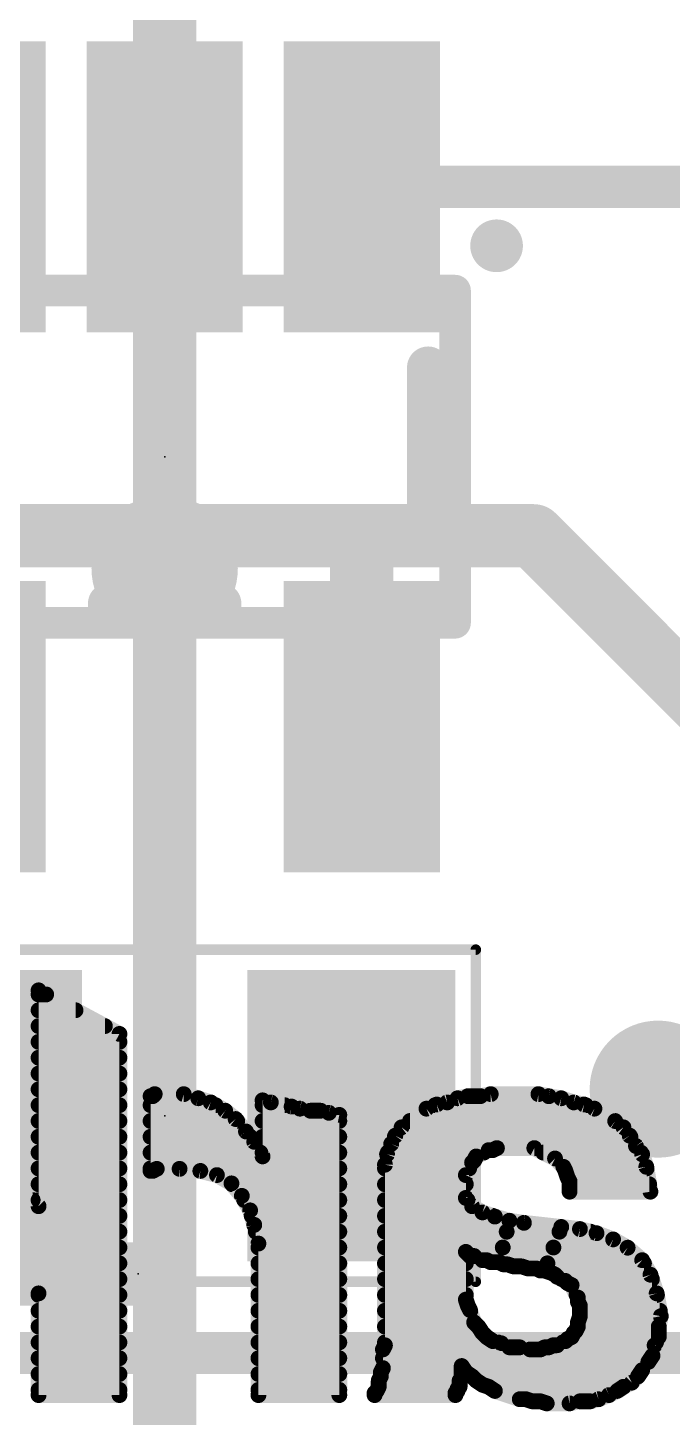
# Model space of a CAD drawing. Extents: x -38 to 69, y -13 to 33.
# Drawn here: x 12.04 to 15.15, y 12.52 to 19.21 of the extents above; entities that cross this region are included whole.
import ezdxf

# ---------------------------------------------------------------- set-up
doc = ezdxf.new("R2010")
doc.units = 0
for name, color, linetype in [('1', 12, 'CONTINUOUS'), ('16', 132, 'CONTINUOUS'), ('18', 110, 'CONTINUOUS'), ('21', 41, 'CONTINUOUS'), ('22', 40, 'CONTINUOUS'), ('23', 53, 'CONTINUOUS'), ('24', 53, 'CONTINUOUS'), ('29', 253, 'CONTINUOUS'), ('31', 253, 'CONTINUOUS'), ('39', 12, 'CONTINUOUS'), ('51', 53, 'CONTINUOUS')]:
    doc.layers.add(name, color=color, linetype=linetype)

# ---------------------------------------------------------------- blocks, each defined once
blk = doc.blocks.new('RECT')
blk.add_solid([(-0.5, -0.5), (0.5, -0.5), (-0.5, 0.5), (0.5, 0.5)])
blk = doc.blocks.new('ROUNDV')
at = {"const_width": 0.5}
blk.add_lwpolyline([(0, -0.25, 1), (0, 0.25, 1), (0, -0.25)], format="xyb", dxfattribs=at)

msp = doc.modelspace()

# ---------------------------------------------------------------- linework, layer by layer
at = {"layer": '1'}
for points, const_width in [([(15.6511, 18.4451), (13.65, 18.4451)], 0.2032), ([(11.684, 16.764), (12.7, 16.764)], 0.3048), ([(12.7, 16.764), (13.589, 16.764)], 0.3048), ([(12.7, 16.6069), (12.7, 16.764)], 0.3048), ([(13.589, 16.764), (14.478, 16.764)], 0.3048), ([(13.65, 16.703), (13.589, 16.764)], 0.3048), ([(14.478, 16.764), (15.597, 15.645)], 0.3048), ([(13.65, 15.8449), (13.65, 16.703)], 0.3048), ([(11.303, 12.827), (15.367, 12.827)], 0.2032)]:
    msp.add_lwpolyline(points, dxfattribs=dict(at, const_width=const_width))
for points, const_width in [([(13.65, 18.4959, 1), (13.65, 18.3943)], 0.1016), ([(12.7, 16.8402, 1), (12.7, 16.6878)], 0.1524), ([(12.7762, 16.764, 1), (12.6238, 16.764)], 0.1524), ([(12.7, 16.6878, 1), (12.7, 16.8402)], 0.1524), ([(13.589, 16.8402, 1), (13.589, 16.6878)], 0.1524), ([(13.6429, 16.8179, 1), (13.5351, 16.7101)], 0.1524), ([(13.589, 16.6878, 1), (13.589, 16.8402)], 0.1524), ([(14.5319, 16.8179, 1), (14.4241, 16.7101)], 0.1524), ([(14.478, 16.6878, 1), (14.478, 16.8402)], 0.1524), ([(13.7262, 16.703, 1), (13.5738, 16.703)], 0.1524), ([(13.5961, 16.6491, 1), (13.7039, 16.7569)], 0.1524), ([(12.6238, 16.6069, 1), (12.7762, 16.6069)], 0.1524), ([(13.5738, 15.8449, 1), (13.7262, 15.8449)], 0.1524)]:
    msp.add_lwpolyline(points, format="xyb", dxfattribs=dict(at, const_width=const_width))
at = {"layer": '16', "const_width": 0.3048}
for points in [[(12.7, 24.13), (12.7, 16.6069)], [(12.7, 16.6069), (12.7, 13.208)], [(8.382, 13.208), (12.7, 13.208)], [(12.7, 13.208), (12.7, 11.43)]]:
    msp.add_lwpolyline(points, dxfattribs=at)
at = {"layer": '16', "const_width": 0.1524}
for points in [[(12.7762, 16.6069, 1), (12.6238, 16.6069)], [(12.6238, 16.6069, 1), (12.7762, 16.6069)], [(12.7762, 13.208, 1), (12.6238, 13.208)], [(12.7, 13.1318, 1), (12.7, 13.2842)], [(12.6238, 13.208, 1), (12.7762, 13.208)]]:
    msp.add_lwpolyline(points, format="xyb", dxfattribs=at)
at = {"layer": '21'}
for points, const_width in [([(14.3002, 18.0975, 1), (14.3002, 18.2245, 1), (14.3002, 18.0975)], 0.127), ([(14.0208, 17.5744, 1), (13.9192, 17.5744)], 0.1016), ([(13.9192, 16.7156, 1), (14.0208, 16.7156)], 0.1016), ([(12.4316, 16.487, 1), (12.4316, 16.3854)], 0.1016), ([(12.9684, 16.3854, 1), (12.9684, 16.487)], 0.1016)]:
    msp.add_lwpolyline(points, format="xyb", dxfattribs=dict(at, const_width=const_width))
at = {"layer": '21', "const_width": 0.2032}
for points in [[(13.97, 17.5744), (13.97, 16.7156)], [(12.9684, 16.4362), (12.4316, 16.4362)]]:
    msp.add_lwpolyline(points, dxfattribs=at)
at = {"layer": '22', "const_width": 0.0762}
for points in [[(12.482, 14.364), (12.092, 14.574)], [(12.092, 14.574), (12.092, 13.534)], [(12.092, 14.5542), (12.1288, 14.5542)], [(12.092, 14.478), (12.2703, 14.478)], [(12.092, 14.4018), (12.4118, 14.4018)], [(12.482, 12.624), (12.482, 14.364)], [(12.092, 14.3256), (12.482, 14.3256)], [(12.092, 14.2494), (12.482, 14.2494)], [(12.092, 14.1732), (12.482, 14.1732)], [(12.092, 14.097), (12.482, 14.097)], [(12.092, 13.534), (11.602, 14.044)], [(12.092, 14.0208), (12.482, 14.0208)], [(12.642, 14.064), (12.632, 14.064)], [(12.632, 14.064), (12.632, 13.704)], [(12.632, 14.0208), (12.9451, 14.0208)], [(12.652, 14.074), (12.642, 14.064)], [(12.792, 14.074), (12.652, 14.074)], [(12.862, 14.054), (12.792, 14.074)], [(12.922, 14.034), (12.862, 14.054)], [(12.992, 13.994), (12.922, 14.034)], [(13.212, 14.034), (13.172, 14.044)], [(13.172, 14.044), (13.172, 13.774)], [(13.172, 14.0208), (13.278, 14.0208)], [(13.312, 14.014), (13.212, 14.034)], [(14.012, 14.024), (13.962, 14.004)], [(14.004, 14.0208), (14.73, 14.0208)], [(14.062, 14.034), (14.012, 14.024)], [(14.112, 14.054), (14.062, 14.034)], [(14.162, 14.064), (14.112, 14.054)], [(14.222, 14.064), (14.162, 14.064)], [(14.272, 14.074), (14.222, 14.064)], [(14.502, 14.074), (14.272, 14.074)], [(14.552, 14.064), (14.502, 14.074)], [(14.612, 14.054), (14.552, 14.064)], [(14.672, 14.034), (14.612, 14.054)], [(14.722, 14.024), (14.672, 14.034)], [(14.772, 14.004), (14.722, 14.024)], [(13.042, 13.954), (12.992, 13.994)], [(13.092, 13.894), (13.042, 13.954)], [(13.352, 14.004), (13.312, 14.014)], [(13.402, 13.994), (13.352, 14.004)], [(13.452, 13.994), (13.402, 13.994)], [(13.492, 13.984), (13.452, 13.994)], [(13.542, 13.974), (13.492, 13.984)], [(13.542, 12.624), (13.542, 13.974)], [(13.962, 14.004), (13.842, 13.914)], [(14.872, 13.944), (14.772, 14.004)], [(12.092, 13.9446), (12.482, 13.9446)], [(12.632, 13.9446), (13.0498, 13.9446)], [(13.132, 13.844), (13.092, 13.894)], [(13.172, 13.9446), (13.542, 13.9446)], [(13.842, 13.914), (13.812, 13.874)], [(13.8828, 13.9446), (14.871, 13.9446)], [(14.912, 13.914), (14.872, 13.944)], [(14.942, 13.874), (14.912, 13.914)], [(12.092, 13.8684), (12.482, 13.8684)], [(12.632, 13.8684), (13.1125, 13.8684)], [(13.172, 13.774), (13.132, 13.844)], [(13.172, 13.8684), (13.542, 13.8684)], [(13.792, 13.834), (13.772, 13.784)], [(13.812, 13.874), (13.792, 13.834)], [(13.8092, 13.8684), (14.9454, 13.8684)], [(14.972, 13.824), (14.942, 13.874)], [(15.002, 13.784), (14.972, 13.824)], [(12.092, 13.7922), (12.482, 13.7922)], [(12.632, 13.7922), (13.1616, 13.7922)], [(13.172, 13.7922), (13.542, 13.7922)], [(13.772, 13.784), (13.762, 13.734)], [(13.7753, 13.7922), (14.2384, 13.7922)], [(14.182, 13.744), (14.192, 13.754)], [(14.192, 13.754), (14.202, 13.774)], [(14.202, 13.774), (14.262, 13.804)], [(14.262, 13.804), (14.282, 13.804)], [(14.282, 13.804), (14.302, 13.814)], [(14.302, 13.814), (14.482, 13.814)], [(14.482, 13.814), (14.582, 13.764)], [(14.5256, 13.7922), (14.9959, 13.7922)], [(14.582, 13.764), (14.622, 13.724)], [(15.022, 13.724), (15.002, 13.784)], [(12.092, 13.716), (12.482, 13.716)], [(12.632, 13.716), (13.542, 13.716)], [(12.632, 13.704), (12.642, 13.704)], [(12.642, 13.704), (12.662, 13.714)], [(12.662, 13.714), (12.772, 13.714)], [(12.772, 13.714), (12.872, 13.704)], [(12.872, 13.704), (12.952, 13.684)], [(13.762, 13.734), (13.762, 12.864)], [(13.762, 13.716), (14.168, 13.716)], [(14.152, 13.684), (14.182, 13.744)], [(14.622, 13.724), (14.632, 13.704)], [(14.626, 13.716), (15.0233, 13.716)], [(14.632, 13.704), (14.642, 13.674)], [(15.042, 13.604), (15.022, 13.724)], [(12.092, 13.6398), (12.482, 13.6398)], [(12.952, 13.684), (13.022, 13.644)], [(13.022, 13.644), (13.072, 13.584)], [(13.0255, 13.6398), (13.542, 13.6398)], [(13.762, 13.6398), (14.152, 13.6398)], [(14.152, 13.574), (14.152, 13.684)], [(14.642, 13.674), (14.652, 13.654)], [(14.652, 13.654), (14.652, 13.604)], [(14.652, 13.6398), (15.036, 13.6398)], [(11.6316, 13.5636), (12.0636, 13.5636)], [(12.092, 13.5636), (12.482, 13.5636)], [(13.072, 13.584), (13.112, 13.514)], [(13.0837, 13.5636), (13.542, 13.5636)], [(13.762, 13.5636), (14.1598, 13.5636)], [(14.182, 13.534), (14.152, 13.574)], [(14.652, 13.604), (15.042, 13.604)], [(11.648, 13.4874), (12.482, 13.4874)], [(13.112, 13.514), (13.132, 13.444)], [(13.1196, 13.4874), (13.542, 13.4874)], [(13.762, 13.4874), (14.2818, 13.4874)], [(14.232, 13.504), (14.182, 13.534)], [(14.292, 13.484), (14.232, 13.504)], [(14.362, 13.464), (14.292, 13.484)], [(13.132, 13.444), (13.152, 13.354)], [(14.362, 13.464), (14.312, 13.264)], [(14.312, 13.264), (14.362, 13.464)], [(14.432, 13.454), (14.362, 13.464)], [(14.612, 13.434), (14.432, 13.454)], [(14.532, 13.224), (14.612, 13.434)], [(14.612, 13.434), (14.532, 13.224)], [(14.702, 13.424), (14.612, 13.434)], [(14.782, 13.404), (14.702, 13.424)], [(11.5981, 13.4112), (12.482, 13.4112)], [(13.1393, 13.4112), (13.542, 13.4112)], [(13.152, 13.354), (13.152, 12.624)], [(13.762, 13.4112), (14.3488, 13.4112)], [(14.3488, 13.4112), (14.6033, 13.4112)], [(14.6033, 13.4112), (14.7532, 13.4112)], [(14.862, 13.374), (14.782, 13.404)], [(14.932, 13.334), (14.862, 13.374)], [(11.5481, 13.335), (12.482, 13.335)], [(13.152, 13.335), (13.542, 13.335)], [(13.762, 13.335), (14.3298, 13.335)], [(14.152, 13.084), (14.152, 13.314)], [(14.152, 13.314), (14.172, 13.294)], [(14.172, 13.294), (14.192, 13.294)], [(14.192, 13.294), (14.232, 13.274)], [(14.3298, 13.335), (14.5743, 13.335)], [(14.5743, 13.335), (14.9303, 13.335)], [(15.002, 13.274), (14.932, 13.334)], [(11.4981, 13.2588), (12.482, 13.2588)], [(11.942, 13.254), (12.092, 13.114)], [(13.152, 13.2588), (13.542, 13.2588)], [(13.762, 13.2588), (14.152, 13.2588)], [(14.232, 13.274), (14.252, 13.274)], [(14.252, 13.274), (14.272, 13.264)], [(14.272, 13.264), (14.312, 13.264)], [(14.312, 13.264), (14.332, 13.254)], [(14.3224, 13.2588), (14.5453, 13.2588)], [(14.332, 13.254), (14.352, 13.254)], [(14.352, 13.254), (14.382, 13.244)], [(14.382, 13.244), (14.422, 13.244)], [(14.422, 13.244), (14.452, 13.234)], [(14.452, 13.234), (14.492, 13.234)], [(14.492, 13.234), (14.512, 13.224)], [(14.512, 13.224), (14.532, 13.224)], [(14.532, 13.224), (14.562, 13.214)], [(14.5453, 13.2588), (15.0107, 13.2588)], [(15.042, 13.204), (15.002, 13.274)], [(12.0185, 13.1826), (12.482, 13.1826)], [(13.152, 13.1826), (13.542, 13.1826)], [(13.762, 13.1826), (14.152, 13.1826)], [(14.562, 13.214), (14.582, 13.204)], [(14.582, 13.204), (14.592, 13.194)], [(14.592, 13.194), (14.632, 13.174)], [(14.6148, 13.1826), (15.0491, 13.1826)], [(14.632, 13.174), (14.642, 13.164)], [(14.642, 13.164), (14.662, 13.154)], [(14.662, 13.154), (14.692, 13.094)], [(15.072, 13.114), (15.042, 13.204)], [(12.092, 13.114), (12.092, 12.624)], [(12.092, 13.1064), (12.482, 13.1064)], [(13.152, 13.1064), (13.542, 13.1064)], [(13.762, 13.1064), (14.152, 13.1064)], [(14.162, 13.054), (14.152, 13.084)], [(14.6858, 13.1064), (15.0734, 13.1064)], [(14.692, 13.094), (14.692, 13.074)], [(15.092, 13.004), (15.072, 13.114)], [(12.092, 13.0302), (12.482, 13.0302)], [(13.152, 13.0302), (13.542, 13.0302)], [(13.762, 13.0302), (14.1733, 13.0302)], [(14.172, 13.034), (14.162, 13.054)], [(14.192, 12.974), (14.172, 13.034)], [(14.692, 13.074), (14.702, 13.054)], [(14.702, 13.054), (14.702, 13.004)], [(14.702, 13.0302), (15.0872, 13.0302)], [(12.092, 12.954), (12.482, 12.954)], [(13.152, 12.954), (13.542, 12.954)], [(13.762, 12.954), (14.212, 12.954)], [(14.212, 12.954), (14.192, 12.974)], [(14.232, 12.924), (14.212, 12.954)], [(14.692, 12.954), (14.682, 12.934)], [(14.702, 13.004), (14.692, 12.974)], [(14.692, 12.974), (14.692, 12.954)], [(14.692, 12.954), (15.082, 12.954)], [(15.082, 12.954), (15.092, 13.004)], [(15.082, 12.904), (15.082, 12.954)], [(14.252, 12.904), (14.232, 12.924)], [(14.282, 12.884), (14.252, 12.904)], [(14.322, 12.874), (14.282, 12.884)], [(14.632, 12.884), (14.592, 12.864)], [(14.642, 12.894), (14.632, 12.884)], [(14.662, 12.904), (14.642, 12.894)], [(14.672, 12.924), (14.662, 12.904)], [(14.682, 12.934), (14.672, 12.924)], [(15.062, 12.864), (15.082, 12.904)], [(12.092, 12.8778), (12.482, 12.8778)], [(13.152, 12.8778), (13.542, 12.8778)], [(13.762, 12.864), (13.752, 12.844)], [(13.752, 12.844), (13.752, 12.754)], [(13.762, 12.8778), (14.3068, 12.8778)], [(14.362, 12.854), (14.322, 12.874)], [(14.412, 12.854), (14.362, 12.854)], [(14.462, 12.844), (14.412, 12.854)], [(14.512, 12.844), (14.462, 12.844)], [(14.532, 12.854), (14.512, 12.844)], [(14.552, 12.854), (14.532, 12.854)], [(14.572, 12.864), (14.552, 12.854)], [(14.592, 12.864), (14.572, 12.864)], [(14.6196, 12.8778), (15.0689, 12.8778)], [(15.052, 12.814), (15.062, 12.864)], [(12.092, 12.8016), (12.482, 12.8016)], [(13.152, 12.8016), (13.542, 12.8016)], [(13.752, 12.754), (13.742, 12.734)], [(13.752, 12.8016), (15.0437, 12.8016)], [(14.132, 12.704), (14.132, 12.764)], [(14.132, 12.764), (14.152, 12.734)], [(15.002, 12.744), (15.032, 12.784)], [(15.032, 12.784), (15.052, 12.814)], [(12.092, 12.7254), (12.482, 12.7254)], [(13.152, 12.7254), (13.542, 12.7254)], [(13.742, 12.714), (13.732, 12.694)], [(13.732, 12.694), (13.732, 12.664)], [(13.742, 12.734), (13.742, 12.714)], [(13.742, 12.7254), (14.132, 12.7254)], [(14.122, 12.694), (14.132, 12.704)], [(14.122, 12.664), (14.122, 12.694)], [(14.152, 12.734), (14.182, 12.714)], [(14.1649, 12.7254), (14.9896, 12.7254)], [(14.182, 12.714), (14.202, 12.694)], [(14.202, 12.694), (14.232, 12.674)], [(14.912, 12.664), (14.952, 12.684)], [(14.952, 12.684), (14.982, 12.714)], [(14.982, 12.714), (15.002, 12.744)], [(12.092, 12.6492), (12.482, 12.6492)], [(12.092, 12.624), (12.482, 12.624)], [(13.152, 12.6492), (13.542, 12.6492)], [(13.152, 12.624), (13.542, 12.624)], [(13.722, 12.644), (13.712, 12.634)], [(13.712, 12.634), (13.712, 12.624)], [(13.712, 12.624), (14.102, 12.624)], [(13.732, 12.664), (13.722, 12.644)], [(13.7246, 12.6492), (14.112, 12.6492)], [(14.102, 12.634), (14.112, 12.644)], [(14.102, 12.624), (14.102, 12.634)], [(14.112, 12.654), (14.122, 12.664)], [(14.112, 12.644), (14.112, 12.654)], [(14.232, 12.674), (14.262, 12.664)], [(14.262, 12.664), (14.292, 12.644)], [(14.2842, 12.6492), (14.8898, 12.6492)], [(14.292, 12.644), (14.412, 12.604)], [(14.792, 12.604), (14.842, 12.624)], [(14.842, 12.624), (14.882, 12.644)], [(14.882, 12.644), (14.912, 12.664)], [(14.412, 12.604), (14.442, 12.604)], [(14.442, 12.604), (14.472, 12.594)], [(14.472, 12.594), (14.512, 12.594)], [(14.512, 12.594), (14.542, 12.584)], [(14.542, 12.584), (14.652, 12.584)], [(14.652, 12.584), (14.702, 12.594)], [(14.702, 12.594), (14.752, 12.594)], [(14.752, 12.594), (14.792, 12.604)]]:
    msp.add_lwpolyline(points, dxfattribs=at)
at = {"layer": '22', "const_width": 0.0381}
for points in [[(12.101, 14.5908, 1), (12.083, 14.5572)], [(12.1111, 14.574, 1), (12.073, 14.574)], [(12.092, 14.5733, 1), (12.092, 14.5352)], [(12.1288, 14.5352, 1), (12.1288, 14.5733)], [(12.092, 14.4971, 1), (12.092, 14.459)], [(12.2703, 14.459, 1), (12.2703, 14.4971)], [(12.092, 14.4209, 1), (12.092, 14.3828)], [(12.4118, 14.3828, 1), (12.4118, 14.4209)], [(12.5011, 14.364, 1), (12.463, 14.364)], [(12.473, 14.3472, 1), (12.491, 14.3808)], [(12.092, 14.3447, 1), (12.092, 14.3066)], [(12.482, 14.3066, 1), (12.482, 14.3447)], [(12.092, 14.2685, 1), (12.092, 14.2304)], [(12.482, 14.2304, 1), (12.482, 14.2685)], [(12.092, 14.1923, 1), (12.092, 14.1542)], [(12.482, 14.1542, 1), (12.482, 14.1923)], [(12.092, 14.1161, 1), (12.092, 14.078)], [(12.482, 14.078, 1), (12.482, 14.1161)], [(12.092, 14.0399, 1), (12.092, 14.0018)], [(12.482, 14.0018, 1), (12.482, 14.0399)], [(12.632, 14.0831, 1), (12.632, 14.045)], [(12.6511, 14.064, 1), (12.613, 14.064)], [(12.632, 14.0399, 1), (12.632, 14.0018)], [(12.6285, 14.0775, 1), (12.6555, 14.0505)], [(12.652, 14.093, 1), (12.652, 14.0549)], [(12.6655, 14.0605, 1), (12.6385, 14.0875)], [(12.642, 14.045, 1), (12.642, 14.0831)], [(12.7972, 14.0923, 1), (12.7868, 14.0557)], [(12.792, 14.0549, 1), (12.792, 14.093)], [(12.868, 14.0721, 1), (12.856, 14.0359)], [(12.8568, 14.0357, 1), (12.8672, 14.0723)], [(12.9315, 14.0505, 1), (12.9125, 14.0175)], [(12.916, 14.0159, 1), (12.928, 14.0521)], [(12.9451, 14.0018, 1), (12.9451, 14.0399)], [(13.1766, 14.0625, 1), (13.1674, 14.0255)], [(13.172, 14.0399, 1), (13.172, 14.0018)], [(13.1911, 14.044, 1), (13.153, 14.044)], [(13.2157, 14.0527, 1), (13.2083, 14.0153)], [(13.2074, 14.0155, 1), (13.2166, 14.0525)], [(13.278, 14.0018, 1), (13.278, 14.0399)], [(14.004, 14.0399, 1), (14.004, 14.0018)], [(14.0083, 14.0427, 1), (14.0157, 14.0053)], [(14.0191, 14.0063, 1), (14.0049, 14.0417)], [(14.0549, 14.0517, 1), (14.0691, 14.0163)], [(14.0657, 14.0153, 1), (14.0583, 14.0527)], [(14.1083, 14.0727, 1), (14.1157, 14.0353)], [(14.1191, 14.0363, 1), (14.1049, 14.0717)], [(14.162, 14.0831, 1), (14.162, 14.045)], [(14.1657, 14.0453, 1), (14.1583, 14.0827)], [(14.2183, 14.0827, 1), (14.2257, 14.0453)], [(14.222, 14.045, 1), (14.222, 14.0831)], [(14.272, 14.093, 1), (14.272, 14.0549)], [(14.2757, 14.0553, 1), (14.2683, 14.0927)], [(14.5057, 14.0927, 1), (14.4983, 14.0553)], [(14.502, 14.0549, 1), (14.502, 14.093)], [(14.5551, 14.0828, 1), (14.5489, 14.0452)], [(14.5483, 14.0453, 1), (14.5557, 14.0827)], [(14.618, 14.0721, 1), (14.606, 14.0359)], [(14.6089, 14.0352, 1), (14.6151, 14.0728)], [(14.6757, 14.0527, 1), (14.6683, 14.0153)], [(14.666, 14.0159, 1), (14.678, 14.0521)], [(14.7291, 14.0417, 1), (14.7149, 14.0063)], [(14.7183, 14.0053, 1), (14.7257, 14.0427)], [(14.73, 14.0018, 1), (14.73, 14.0399)], [(13.0039, 14.0089, 1), (12.9801, 13.9791)], [(12.9825, 13.9775, 1), (13.0015, 14.0105)], [(13.0566, 13.9662, 1), (13.0274, 13.9418)], [(13.3166, 14.0325, 1), (13.3074, 13.9955)], [(13.3083, 13.9953, 1), (13.3157, 14.0327)], [(13.3557, 14.0227, 1), (13.3483, 13.9853)], [(13.3474, 13.9855, 1), (13.3566, 14.0225)], [(13.402, 14.0131, 1), (13.402, 13.975)], [(13.3983, 13.9753, 1), (13.4057, 14.0127)], [(13.4566, 14.0125, 1), (13.4474, 13.9755)], [(13.452, 13.975, 1), (13.452, 14.0131)], [(13.4957, 14.0027, 1), (13.4883, 13.9653)], [(13.4874, 13.9655, 1), (13.4966, 14.0025)], [(13.561, 13.974, 1), (13.5229, 13.974)], [(13.5383, 13.9553, 1), (13.5457, 13.9927)], [(13.9549, 14.0217, 1), (13.9691, 13.9863)], [(13.9734, 13.9888, 1), (13.9506, 14.0192)], [(14.7818, 14.0203, 1), (14.7622, 13.9877)], [(14.7649, 13.9863, 1), (14.7791, 14.0217)], [(12.092, 13.9637, 1), (12.092, 13.9256)], [(12.482, 13.9256, 1), (12.482, 13.9637)], [(12.632, 13.9637, 1), (12.632, 13.9256)], [(13.0301, 13.9391, 1), (13.0539, 13.9689)], [(13.0498, 13.9256, 1), (13.0498, 13.9637)], [(13.1069, 13.9059, 1), (13.0771, 13.8821)], [(13.0774, 13.8818, 1), (13.1066, 13.9062)], [(13.172, 13.9637, 1), (13.172, 13.9256)], [(13.542, 13.9256, 1), (13.542, 13.9637)], [(13.8306, 13.9292, 1), (13.8534, 13.8988)], [(13.8572, 13.9026, 1), (13.8268, 13.9254)], [(13.8828, 13.9637, 1), (13.8828, 13.9256)], [(14.8834, 13.9592, 1), (14.8606, 13.9288)], [(14.8622, 13.9277, 1), (14.8818, 13.9603)], [(14.871, 13.9256, 1), (14.871, 13.9637)], [(14.9272, 13.9254, 1), (14.8968, 13.9026)], [(14.9006, 13.8988, 1), (14.9234, 13.9292)], [(12.092, 13.8875, 1), (12.092, 13.8494)], [(12.482, 13.8494, 1), (12.482, 13.8875)], [(12.632, 13.8875, 1), (12.632, 13.8494)], [(13.1125, 13.8494, 1), (13.1125, 13.8875)], [(13.1485, 13.8535, 1), (13.1155, 13.8345)], [(13.1171, 13.8321, 1), (13.1469, 13.8559)], [(13.172, 13.8875, 1), (13.172, 13.8494)], [(13.542, 13.8494, 1), (13.542, 13.8875)], [(13.775, 13.8425, 1), (13.809, 13.8255)], [(13.8097, 13.8269, 1), (13.7743, 13.8411)], [(13.8092, 13.8875, 1), (13.8092, 13.8494)], [(13.7968, 13.8854, 1), (13.8272, 13.8626)], [(13.829, 13.8655, 1), (13.795, 13.8825)], [(14.9583, 13.8838, 1), (14.9257, 13.8642)], [(14.9268, 13.8626, 1), (14.9572, 13.8854)], [(14.9454, 13.8494, 1), (14.9454, 13.8875)], [(14.9872, 13.8354, 1), (14.9568, 13.8126)], [(12.092, 13.8113, 1), (12.092, 13.7732)], [(12.482, 13.7732, 1), (12.482, 13.8113)], [(12.632, 13.8113, 1), (12.632, 13.7732)], [(13.172, 13.8113, 1), (13.172, 13.7732)], [(13.153, 13.774, 1), (13.1911, 13.774)], [(13.1555, 13.7645, 1), (13.1885, 13.7835)], [(13.1616, 13.7732, 1), (13.1616, 13.8113)], [(13.542, 13.7732, 1), (13.542, 13.8113)], [(13.7543, 13.7911, 1), (13.7897, 13.7769)], [(13.7907, 13.7803, 1), (13.7533, 13.7877)], [(13.7753, 13.8113, 1), (13.7753, 13.7732)], [(14.2055, 13.7405, 1), (14.1785, 13.7675)], [(14.1935, 13.791, 1), (14.2105, 13.757)], [(14.219, 13.7655, 1), (14.185, 13.7825)], [(14.2384, 13.7732, 1), (14.2384, 13.8113)], [(14.262, 13.8231, 1), (14.262, 13.785)], [(14.2705, 13.787, 1), (14.2535, 13.821)], [(14.2735, 13.821, 1), (14.2905, 13.787)], [(14.282, 13.785, 1), (14.282, 13.8231)], [(14.302, 13.8331, 1), (14.302, 13.795)], [(14.3105, 13.797, 1), (14.2935, 13.831)], [(14.4905, 13.831, 1), (14.4735, 13.797)], [(14.482, 13.795, 1), (14.482, 13.8331)], [(14.5256, 13.8113, 1), (14.5256, 13.7732)], [(14.5955, 13.7775, 1), (14.5685, 13.7505)], [(14.5735, 13.747, 1), (14.5905, 13.781)], [(14.9557, 13.8142, 1), (14.9883, 13.8338)], [(15.0201, 13.79, 1), (14.9839, 13.778)], [(14.9868, 13.7726, 1), (15.0172, 13.7954)], [(14.9959, 13.7732, 1), (14.9959, 13.8113)], [(12.092, 13.7351, 1), (12.092, 13.697)], [(12.482, 13.697, 1), (12.482, 13.7351)], [(12.632, 13.7351, 1), (12.632, 13.697)], [(12.632, 13.7231, 1), (12.632, 13.685)], [(12.613, 13.704, 1), (12.6511, 13.704)], [(12.6335, 13.721, 1), (12.6505, 13.687)], [(12.642, 13.685, 1), (12.642, 13.7231)], [(12.662, 13.7331, 1), (12.662, 13.695)], [(12.6705, 13.697, 1), (12.6535, 13.731)], [(12.7739, 13.733, 1), (12.7701, 13.695)], [(12.772, 13.695, 1), (12.772, 13.7331)], [(12.8766, 13.7225, 1), (12.8674, 13.6855)], [(12.8701, 13.685, 1), (12.8739, 13.723)], [(13.542, 13.697, 1), (13.542, 13.7351)], [(13.7433, 13.7377, 1), (13.7807, 13.7303)], [(13.762, 13.7351, 1), (13.762, 13.697)], [(13.7811, 13.734, 1), (13.743, 13.734)], [(14.1685, 13.7575, 1), (14.1955, 13.7305)], [(14.199, 13.7355, 1), (14.165, 13.7525)], [(14.168, 13.697, 1), (14.168, 13.7351)], [(14.175, 13.7625, 1), (14.209, 13.7455)], [(14.639, 13.7325, 1), (14.605, 13.7155)], [(14.626, 13.7351, 1), (14.626, 13.697)], [(14.6085, 13.7105, 1), (14.6355, 13.7375)], [(14.6501, 13.71, 1), (14.6139, 13.698)], [(14.615, 13.6955, 1), (14.649, 13.7125)], [(15.0408, 13.7271, 1), (15.0032, 13.7209)], [(15.0039, 13.718, 1), (15.0401, 13.73)], [(15.0233, 13.697, 1), (15.0233, 13.7351)], [(12.092, 13.6589, 1), (12.092, 13.6208)], [(12.482, 13.6208, 1), (12.482, 13.6589)], [(12.9615, 13.7005, 1), (12.9425, 13.6675)], [(12.9474, 13.6655, 1), (12.9566, 13.7025)], [(13.0366, 13.6562, 1), (13.0074, 13.6318)], [(13.0255, 13.6589, 1), (13.0255, 13.6208)], [(13.0125, 13.6275, 1), (13.0315, 13.6605)], [(13.542, 13.6208, 1), (13.542, 13.6589)], [(13.762, 13.6589, 1), (13.762, 13.6208)], [(14.1711, 13.684, 1), (14.133, 13.684)], [(14.135, 13.6925, 1), (14.169, 13.6755)], [(14.152, 13.6208, 1), (14.152, 13.6589)], [(14.659, 13.6825, 1), (14.625, 13.6655)], [(14.6239, 13.668, 1), (14.6601, 13.68)], [(14.6711, 13.654, 1), (14.633, 13.654)], [(14.652, 13.6589, 1), (14.652, 13.6208)], [(14.635, 13.6455, 1), (14.669, 13.6625)], [(15.036, 13.6208, 1), (15.036, 13.6589)], [(12.0636, 13.5446, 1), (12.0636, 13.5827)], [(12.092, 13.5827, 1), (12.092, 13.5446)], [(12.482, 13.5446, 1), (12.482, 13.5827)], [(13.0885, 13.5935, 1), (13.0555, 13.5745)], [(13.0574, 13.5718, 1), (13.0866, 13.5962)], [(13.0837, 13.5827, 1), (13.0837, 13.5446)], [(13.542, 13.5446, 1), (13.542, 13.5827)], [(13.762, 13.5827, 1), (13.762, 13.5446)], [(14.1672, 13.5854, 1), (14.1368, 13.5626)], [(14.133, 13.574, 1), (14.1711, 13.574)], [(14.1598, 13.5446, 1), (14.1598, 13.5827)], [(14.652, 13.6231, 1), (14.652, 13.585)], [(14.633, 13.604, 1), (14.6711, 13.604)], [(15.0232, 13.6009, 1), (15.0608, 13.6071)], [(15.042, 13.585, 1), (15.042, 13.6231)], [(12.073, 13.534, 1), (12.1111, 13.534)], [(12.0783, 13.5208, 1), (12.1057, 13.5472)], [(12.482, 13.4684, 1), (12.482, 13.5065)], [(13.1303, 13.5192, 1), (13.0937, 13.5088)], [(13.0955, 13.5045, 1), (13.1285, 13.5235)], [(13.1196, 13.5065, 1), (13.1196, 13.4684)], [(13.542, 13.4684, 1), (13.542, 13.5065)], [(13.762, 13.5065, 1), (13.762, 13.4684)], [(14.1918, 13.5503, 1), (14.1722, 13.5177)], [(14.1668, 13.5226, 1), (14.1972, 13.5454)], [(14.238, 13.5221, 1), (14.226, 13.4859)], [(14.2222, 13.4877, 1), (14.2418, 13.5203)], [(14.2972, 13.5023, 1), (14.2868, 13.4657)], [(14.2818, 13.4684, 1), (14.2818, 13.5065)], [(13.1506, 13.4481, 1), (13.1134, 13.4399)], [(13.1137, 13.4388, 1), (13.1503, 13.4492)], [(14.286, 13.4659, 1), (14.298, 13.5021)], [(14.3647, 13.4829, 1), (14.3593, 13.4451)], [(14.3805, 13.4594, 1), (14.3435, 13.4686)], [(14.3805, 13.4594, 1), (14.3435, 13.4686)], [(14.3568, 13.4457, 1), (14.3672, 13.4823)], [(14.4341, 13.4729, 1), (14.4299, 13.4351)], [(14.4293, 13.4351, 1), (14.4347, 13.4729)], [(14.6141, 13.4529, 1), (14.6099, 13.4151)], [(14.6298, 13.4272, 1), (14.5942, 13.4408)], [(14.6298, 13.4272, 1), (14.5942, 13.4408)], [(14.6099, 13.4151, 1), (14.6141, 13.4529)], [(14.7066, 13.4425, 1), (14.6974, 13.4055)], [(14.6999, 13.4051, 1), (14.7041, 13.4429)], [(12.482, 13.3922, 1), (12.482, 13.4303)], [(13.1393, 13.4303, 1), (13.1393, 13.3922)], [(13.1711, 13.354, 1), (13.133, 13.354)], [(13.542, 13.3922, 1), (13.542, 13.4303)], [(13.762, 13.4303, 1), (13.762, 13.3922)], [(14.3488, 13.4303, 1), (14.3488, 13.3922)], [(14.3488, 13.3922, 1), (14.3488, 13.4303)], [(14.6033, 13.4303, 1), (14.6033, 13.3922)], [(14.6033, 13.3922, 1), (14.6033, 13.4303)], [(14.7532, 13.3922, 1), (14.7532, 13.4303)], [(14.7887, 13.4218, 1), (14.7753, 13.3862)], [(14.7774, 13.3855, 1), (14.7866, 13.4225)], [(14.8715, 13.3905, 1), (14.8525, 13.3575)], [(14.8553, 13.3562, 1), (14.8687, 13.3918)], [(12.482, 13.316, 1), (12.482, 13.3541)], [(13.152, 13.3541, 1), (13.152, 13.316)], [(13.1334, 13.3499, 1), (13.1706, 13.3581)], [(13.542, 13.316, 1), (13.542, 13.3541)], [(13.762, 13.3541, 1), (13.762, 13.316)], [(14.1711, 13.314, 1), (14.133, 13.314)], [(14.1655, 13.3275, 1), (14.1385, 13.3005)], [(14.172, 13.3131, 1), (14.172, 13.275)], [(14.1585, 13.2805, 1), (14.1855, 13.3075)], [(14.2005, 13.311, 1), (14.1835, 13.277)], [(14.192, 13.275, 1), (14.192, 13.3131)], [(14.3298, 13.3541, 1), (14.3298, 13.316)], [(14.3298, 13.316, 1), (14.3298, 13.3541)], [(14.5743, 13.3541, 1), (14.5743, 13.316)], [(14.5743, 13.316, 1), (14.5743, 13.3541)], [(14.9444, 13.3485, 1), (14.9196, 13.3195)], [(14.9225, 13.3175, 1), (14.9415, 13.3505)], [(14.9303, 13.316, 1), (14.9303, 13.3541)], [(12.482, 13.2398, 1), (12.482, 13.2779)], [(13.152, 13.2779, 1), (13.152, 13.2398)], [(13.542, 13.2398, 1), (13.542, 13.2779)], [(13.762, 13.2779, 1), (13.762, 13.2398)], [(14.152, 13.2398, 1), (14.152, 13.2779)], [(14.232, 13.2931, 1), (14.232, 13.255)], [(14.2235, 13.257, 1), (14.2405, 13.291)], [(14.2605, 13.291, 1), (14.2435, 13.257)], [(14.252, 13.255, 1), (14.252, 13.2931)], [(14.272, 13.2831, 1), (14.272, 13.245)], [(14.2635, 13.247, 1), (14.2805, 13.281)], [(14.3205, 13.281, 1), (14.3035, 13.247)], [(14.2935, 13.2686, 1), (14.3305, 13.2594)], [(14.2935, 13.2686, 1), (14.3305, 13.2594)], [(14.3224, 13.2779, 1), (14.3224, 13.2398)], [(14.312, 13.245, 1), (14.312, 13.2831)], [(14.332, 13.2731, 1), (14.332, 13.235)], [(14.3235, 13.237, 1), (14.3405, 13.271)], [(14.358, 13.2721, 1), (14.346, 13.2359)], [(14.352, 13.235, 1), (14.352, 13.2731)], [(14.382, 13.263, 1), (14.382, 13.2249)], [(14.376, 13.2259, 1), (14.388, 13.2621)], [(14.428, 13.2621, 1), (14.416, 13.2259)], [(14.422, 13.2249, 1), (14.422, 13.263)], [(14.452, 13.253, 1), (14.452, 13.2149)], [(14.446, 13.2159, 1), (14.458, 13.2521)], [(14.5005, 13.251, 1), (14.4835, 13.217)], [(14.492, 13.2149, 1), (14.492, 13.253)], [(14.512, 13.2431, 1), (14.512, 13.205)], [(14.5035, 13.207, 1), (14.5205, 13.241)], [(14.538, 13.2421, 1), (14.526, 13.2059)], [(14.5453, 13.2779, 1), (14.5453, 13.2398)], [(14.532, 13.205, 1), (14.532, 13.2431)], [(14.5453, 13.2398, 1), (14.5453, 13.2779)], [(15.0185, 13.2835, 1), (14.9855, 13.2645)], [(14.9896, 13.2595, 1), (15.0144, 13.2885)], [(15.0107, 13.2398, 1), (15.0107, 13.2779)], [(12.482, 13.1636, 1), (12.482, 13.2017)], [(13.152, 13.2017, 1), (13.152, 13.1636)], [(13.542, 13.1636, 1), (13.542, 13.2017)], [(13.762, 13.2017, 1), (13.762, 13.1636)], [(14.152, 13.1636, 1), (14.152, 13.2017)], [(14.5142, 13.2308, 1), (14.5498, 13.2172)], [(14.5142, 13.2308, 1), (14.5498, 13.2172)], [(14.5705, 13.231, 1), (14.5535, 13.197)], [(14.556, 13.1959, 1), (14.568, 13.2321)], [(14.5955, 13.2175, 1), (14.5685, 13.1905)], [(14.6005, 13.211, 1), (14.5835, 13.177)], [(14.5735, 13.187, 1), (14.5905, 13.221)], [(14.5785, 13.1805, 1), (14.6055, 13.2075)], [(14.6148, 13.2017, 1), (14.6148, 13.1636)], [(14.6455, 13.1875, 1), (14.6185, 13.1605)], [(14.6505, 13.181, 1), (14.6335, 13.147)], [(14.6235, 13.157, 1), (14.6405, 13.191)], [(14.6285, 13.1505, 1), (14.6555, 13.1775)], [(14.679, 13.1625, 1), (14.645, 13.1455)], [(14.6535, 13.137, 1), (14.6705, 13.171)], [(15.0601, 13.21, 1), (15.0239, 13.198)], [(15.0255, 13.1945, 1), (15.0585, 13.2135)], [(15.0491, 13.1636, 1), (15.0491, 13.2017)], [(12.092, 13.1255, 1), (12.092, 13.0874)], [(12.1111, 13.114, 1), (12.073, 13.114)], [(12.079, 13.1001, 1), (12.105, 13.1279)], [(12.482, 13.0874, 1), (12.482, 13.1255)], [(13.152, 13.1255, 1), (13.152, 13.0874)], [(13.542, 13.0874, 1), (13.542, 13.1255)], [(13.762, 13.1255, 1), (13.762, 13.0874)], [(14.1701, 13.09, 1), (14.1339, 13.078)], [(14.152, 13.0874, 1), (14.152, 13.1255)], [(14.6858, 13.1255, 1), (14.6858, 13.0874)], [(14.7111, 13.094, 1), (14.673, 13.094)], [(14.675, 13.0855, 1), (14.709, 13.1025)], [(15.0907, 13.1174, 1), (15.0533, 13.1106)], [(15.0539, 13.108, 1), (15.0901, 13.12)], [(15.0734, 13.0874, 1), (15.0734, 13.1255)], [(12.092, 13.0493, 1), (12.092, 13.0112)], [(12.482, 13.0112, 1), (12.482, 13.0493)], [(13.152, 13.0493, 1), (13.152, 13.0112)], [(13.542, 13.0112, 1), (13.542, 13.0493)], [(13.762, 13.0493, 1), (13.762, 13.0112)], [(14.133, 13.084, 1), (14.1711, 13.084)], [(14.179, 13.0625, 1), (14.145, 13.0455)], [(14.1439, 13.048, 1), (14.1801, 13.06)], [(14.1901, 13.04, 1), (14.1539, 13.028)], [(14.155, 13.0255, 1), (14.189, 13.0425)], [(14.1733, 13.0112, 1), (14.1733, 13.0493)], [(14.709, 13.0825, 1), (14.675, 13.0655)], [(14.673, 13.074, 1), (14.7111, 13.074)], [(14.721, 13.054, 1), (14.6829, 13.054)], [(14.702, 13.0493, 1), (14.702, 13.0112)], [(14.685, 13.0455, 1), (14.719, 13.0625)], [(15.0872, 13.0112, 1), (15.0872, 13.0493)], [(12.092, 12.9731, 1), (12.092, 12.935)], [(12.482, 12.935, 1), (12.482, 12.9731)], [(13.152, 12.9731, 1), (13.152, 12.935)], [(13.542, 12.935, 1), (13.542, 12.9731)], [(13.762, 12.9731, 1), (13.762, 12.935)], [(14.2055, 12.9875, 1), (14.1785, 12.9605)], [(14.1739, 12.968, 1), (14.2101, 12.98)], [(14.2279, 12.9646, 1), (14.1961, 12.9434)], [(14.1985, 12.9405, 1), (14.2255, 12.9675)], [(14.212, 12.935, 1), (14.212, 12.9731)], [(14.6739, 12.98, 1), (14.7101, 12.968)], [(14.692, 12.9731, 1), (14.692, 12.935)], [(14.7111, 12.974, 1), (14.673, 12.974)], [(14.709, 12.9455, 1), (14.675, 12.9625)], [(14.6829, 13.004, 1), (14.721, 13.004)], [(14.7201, 12.998, 1), (14.6839, 13.01)], [(15.1011, 12.954, 1), (15.063, 12.954)], [(15.1107, 13.0003, 1), (15.0733, 13.0077)], [(15.0733, 13.0006, 1), (15.1107, 13.0074)], [(15.082, 12.935, 1), (15.082, 12.9731)], [(14.2455, 12.9375, 1), (14.2185, 12.9105)], [(14.2161, 12.9134, 1), (14.2479, 12.9346)], [(14.2626, 12.9199, 1), (14.2414, 12.8881)], [(14.2385, 12.8905, 1), (14.2655, 12.9175)], [(14.2866, 12.9025, 1), (14.2774, 12.8655)], [(14.6335, 12.911, 1), (14.6505, 12.877)], [(14.6405, 12.867, 1), (14.6235, 12.901)], [(14.6555, 12.8805, 1), (14.6285, 12.9075)], [(14.645, 12.9125, 1), (14.679, 12.8955)], [(14.6585, 12.9375, 1), (14.6855, 12.9105)], [(14.6705, 12.887, 1), (14.6535, 12.921)], [(14.689, 12.9155, 1), (14.655, 12.9325)], [(14.665, 12.9425, 1), (14.699, 12.9255)], [(14.6955, 12.9205, 1), (14.6685, 12.9475)], [(14.673, 12.954, 1), (14.7111, 12.954)], [(15.0633, 12.9577, 1), (15.1007, 12.9503)], [(15.063, 12.904, 1), (15.1011, 12.904)], [(15.099, 12.8955, 1), (15.065, 12.9125)], [(12.092, 12.8969, 1), (12.092, 12.8588)], [(12.482, 12.8588, 1), (12.482, 12.8969)], [(13.152, 12.8969, 1), (13.152, 12.8588)], [(13.542, 12.8588, 1), (13.542, 12.8969)], [(13.735, 12.8525, 1), (13.769, 12.8355)], [(13.7711, 12.844, 1), (13.733, 12.844)], [(13.762, 12.8969, 1), (13.762, 12.8588)], [(13.743, 12.864, 1), (13.7811, 12.864)], [(13.779, 12.8555, 1), (13.745, 12.8725)], [(14.2714, 12.8681, 1), (14.2926, 12.8999)], [(14.3305, 12.891, 1), (14.3135, 12.857)], [(14.3068, 12.8588, 1), (14.3068, 12.8969)], [(14.3174, 12.8555, 1), (14.3266, 12.8925)], [(14.362, 12.8731, 1), (14.362, 12.835)], [(14.3535, 12.837, 1), (14.3705, 12.871)], [(14.4157, 12.8727, 1), (14.4083, 12.8353)], [(14.412, 12.835, 1), (14.412, 12.8731)], [(14.462, 12.8631, 1), (14.462, 12.825)], [(14.4583, 12.8253, 1), (14.4657, 12.8627)], [(14.5035, 12.861, 1), (14.5205, 12.827)], [(14.512, 12.825, 1), (14.512, 12.8631)], [(14.532, 12.8731, 1), (14.532, 12.835)], [(14.5405, 12.837, 1), (14.5235, 12.871)], [(14.5435, 12.871, 1), (14.5605, 12.837)], [(14.552, 12.835, 1), (14.552, 12.8731)], [(14.572, 12.8831, 1), (14.572, 12.845)], [(14.5805, 12.847, 1), (14.5635, 12.881)], [(14.5835, 12.881, 1), (14.6005, 12.847)], [(14.592, 12.845, 1), (14.592, 12.8831)], [(14.6196, 12.8969, 1), (14.6196, 12.8588)], [(14.6185, 12.8975, 1), (14.6455, 12.8705)], [(15.045, 12.8725, 1), (15.079, 12.8555)], [(15.0807, 12.8603, 1), (15.0433, 12.8677)], [(15.0689, 12.8588, 1), (15.0689, 12.8969)], [(12.092, 12.8207, 1), (12.092, 12.7826)], [(12.482, 12.7826, 1), (12.482, 12.8207)], [(13.152, 12.8207, 1), (13.152, 12.7826)], [(13.542, 12.7826, 1), (13.542, 12.8207)], [(13.752, 12.8207, 1), (13.752, 12.7826)], [(13.769, 12.7455, 1), (13.735, 12.7625)], [(14.1479, 12.7746, 1), (14.1161, 12.7534)], [(14.1511, 12.764, 1), (14.113, 12.764)], [(15.0161, 12.7946, 1), (15.0479, 12.7734)], [(15.0472, 12.7726, 1), (15.0168, 12.7954)], [(15.0333, 12.8177, 1), (15.0707, 12.8103)], [(15.0679, 12.8034, 1), (15.0361, 12.8246)], [(15.0437, 12.7826, 1), (15.0437, 12.8207)], [(12.092, 12.7445, 1), (12.092, 12.7064)], [(12.482, 12.7064, 1), (12.482, 12.7445)], [(13.152, 12.7445, 1), (13.152, 12.7064)], [(13.542, 12.7064, 1), (13.542, 12.7445)], [(13.7511, 12.694, 1), (13.713, 12.694)], [(13.715, 12.7025, 1), (13.749, 12.6855)], [(13.742, 12.7445, 1), (13.742, 12.7064)], [(13.725, 12.7425, 1), (13.759, 12.7255)], [(13.7611, 12.734, 1), (13.723, 12.734)], [(13.723, 12.714, 1), (13.7611, 12.714)], [(13.759, 12.7055, 1), (13.725, 12.7225)], [(13.733, 12.754, 1), (13.7711, 12.754)], [(14.141, 12.694, 1), (14.1029, 12.694)], [(14.1085, 12.7075, 1), (14.1355, 12.6805)], [(14.113, 12.704, 1), (14.1511, 12.704)], [(14.1455, 12.6905, 1), (14.1185, 12.7175)], [(14.132, 12.7064, 1), (14.132, 12.7445)], [(14.1626, 12.7499, 1), (14.1414, 12.7181)], [(14.1361, 12.7234, 1), (14.1679, 12.7446)], [(14.1649, 12.7445, 1), (14.1649, 12.7064)], [(14.1955, 12.7275, 1), (14.1685, 12.7005)], [(14.1714, 12.6981, 1), (14.1926, 12.7299)], [(14.2126, 12.7099, 1), (14.1914, 12.6781)], [(14.1885, 12.6805, 1), (14.2155, 12.7075)], [(14.9605, 12.667, 1), (14.9435, 12.701)], [(14.9661, 12.7246, 1), (14.9979, 12.7034)], [(14.9955, 12.7005, 1), (14.9685, 12.7275)], [(14.9868, 12.7554, 1), (15.0172, 12.7326)], [(15.0179, 12.7334, 1), (14.9861, 12.7546)], [(14.9896, 12.7064, 1), (14.9896, 12.7445)], [(12.092, 12.6683, 1), (12.092, 12.6302)], [(12.092, 12.6431, 1), (12.092, 12.605)], [(12.482, 12.6302, 1), (12.482, 12.6683)], [(12.482, 12.605, 1), (12.482, 12.6431)], [(13.152, 12.6683, 1), (13.152, 12.6302)], [(13.152, 12.6431, 1), (13.152, 12.605)], [(13.542, 12.6302, 1), (13.542, 12.6683)], [(13.542, 12.605, 1), (13.542, 12.6431)], [(13.7311, 12.634, 1), (13.693, 12.634)], [(13.6985, 12.6475, 1), (13.7255, 12.6205)], [(13.712, 12.6431, 1), (13.712, 12.605)], [(13.705, 12.6525, 1), (13.739, 12.6355)], [(13.7246, 12.6683, 1), (13.7246, 12.6302)], [(13.7355, 12.6305, 1), (13.7085, 12.6575)], [(13.713, 12.664, 1), (13.7511, 12.664)], [(13.749, 12.6555, 1), (13.715, 12.6725)], [(14.0885, 12.6475, 1), (14.1155, 12.6205)], [(14.1211, 12.634, 1), (14.083, 12.634)], [(14.1311, 12.654, 1), (14.093, 12.654)], [(14.0985, 12.6675, 1), (14.1255, 12.6405)], [(14.093, 12.644, 1), (14.1311, 12.644)], [(14.1255, 12.6305, 1), (14.0985, 12.6575)], [(14.102, 12.605, 1), (14.102, 12.6431)], [(14.1029, 12.664, 1), (14.141, 12.664)], [(14.1355, 12.6505, 1), (14.1085, 12.6775)], [(14.112, 12.6302, 1), (14.112, 12.6683)], [(14.238, 12.6921, 1), (14.226, 12.6559)], [(14.2214, 12.6581, 1), (14.2426, 12.6899)], [(14.2726, 12.6799, 1), (14.2514, 12.6481)], [(14.256, 12.6459, 1), (14.268, 12.6821)], [(14.2842, 12.6683, 1), (14.2842, 12.6302)], [(14.298, 12.6621, 1), (14.286, 12.6259)], [(14.2814, 12.6281, 1), (14.3026, 12.6599)], [(14.8335, 12.641, 1), (14.8505, 12.607)], [(14.8491, 12.6063, 1), (14.8349, 12.6417)], [(14.8714, 12.6599, 1), (14.8926, 12.6281)], [(14.8905, 12.627, 1), (14.8735, 12.661)], [(14.8898, 12.6302, 1), (14.8898, 12.6683)], [(14.9035, 12.681, 1), (14.9205, 12.647)], [(14.9226, 12.6481, 1), (14.9014, 12.6799)], [(14.9385, 12.6975, 1), (14.9655, 12.6705)], [(12.073, 12.624, 1), (12.1111, 12.624)], [(12.463, 12.624, 1), (12.5011, 12.624)], [(13.133, 12.624, 1), (13.1711, 12.624)], [(13.5229, 12.624, 1), (13.561, 12.624)], [(13.693, 12.624, 1), (13.7311, 12.624)], [(14.083, 12.624, 1), (14.1211, 12.624)], [(14.412, 12.6231, 1), (14.412, 12.585)], [(14.406, 12.5859, 1), (14.418, 12.6221)], [(14.448, 12.6221, 1), (14.436, 12.5859)], [(14.442, 12.585, 1), (14.442, 12.6231)], [(14.472, 12.6131, 1), (14.472, 12.575)], [(14.466, 12.5759, 1), (14.478, 12.6121)], [(14.518, 12.6121, 1), (14.506, 12.5759)], [(14.512, 12.575, 1), (14.512, 12.6131)], [(14.542, 12.6031, 1), (14.542, 12.565)], [(14.536, 12.5659, 1), (14.548, 12.6021)], [(14.6483, 12.6027, 1), (14.6557, 12.5653)], [(14.652, 12.565, 1), (14.652, 12.6031)], [(14.702, 12.6131, 1), (14.702, 12.575)], [(14.7057, 12.5753, 1), (14.6983, 12.6127)], [(14.7474, 12.6125, 1), (14.7566, 12.5755)], [(14.752, 12.575, 1), (14.752, 12.6131)], [(14.7849, 12.6217, 1), (14.7991, 12.5863)], [(14.7966, 12.5855, 1), (14.7874, 12.6225)]]:
    msp.add_lwpolyline(points, format="xyb", dxfattribs=at)
at = {"layer": '23'}
for p in [(12.7, 17.145), (12.7, 13.97)]:
    msp.add_point(p, dxfattribs=at)
at = {"layer": '24'}
msp.add_point((12.573, 13.208), dxfattribs=at)
at = {"layer": '39', "const_width": 0.0508}
for points in [[(11.2, 14.77), (14.2, 14.77)], [(14.2, 14.77), (14.2, 13.17)], [(14.2, 13.17), (11.2, 13.17)]]:
    msp.add_lwpolyline(points, dxfattribs=at)
at = {"layer": '39', "const_width": 0.0254}
for points in [[(14.2127, 14.77, 1), (14.1873, 14.77)], [(14.2, 14.7573, 1), (14.2, 14.7827)], [(14.2, 13.1573, 1), (14.2, 13.1827)], [(14.1873, 13.17, 1), (14.2127, 13.17)]]:
    msp.add_lwpolyline(points, format="xyb", dxfattribs=at)
at = {"layer": '51', "const_width": 0.1524}
for points in [[(11.3, 17.945), (14.1, 17.945)], [(14.1, 16.345), (14.1, 17.945)], [(14.1, 16.345), (11.3, 16.345)]]:
    msp.add_lwpolyline(points, dxfattribs=at)
at = {"layer": '51', "const_width": 0.0762}
for points in [[(14.1381, 17.945, 1), (14.0619, 17.945)], [(14.1, 17.9069, 1), (14.1, 17.9831)], [(14.1, 16.3069, 1), (14.1, 16.3831)], [(14.0619, 16.345, 1), (14.1381, 16.345)]]:
    msp.add_lwpolyline(points, format="xyb", dxfattribs=at)

# ---------------------------------------------------------------- block references
at = {"layer": '1', "xscale": 0.55, "yscale": 1.2, "rotation": 180}
for p in [(12.7, 18.4451), (13.65, 18.4451), (13.65, 15.8449)]:
    msp.add_blockref('RECT', p, dxfattribs=at)
at = {"layer": '1', "xscale": 0.8, "yscale": 1.2}
for p in [(11.8, 13.97), (13.6, 13.97)]:
    msp.add_blockref('RECT', p, dxfattribs=at)
at = {"layer": '18'}
for p, xscale, yscale in [((12.7, 16.6069), 0.7056, 0.7056), ((12.7, 16.6069), 0.7056, 0.7056), ((15.079, 14.098), 0.6604, 0.6604), ((15.079, 14.098), 0.6604, 0.6604)]:
    msp.add_blockref('ROUNDV', p, dxfattribs=dict(at, xscale=xscale, yscale=yscale))
at = {"layer": '29', "xscale": 0.7532, "yscale": 1.4032, "rotation": 180}
for p in [(11.75, 18.4451), (12.7, 18.4451), (13.65, 18.4451), (11.75, 15.8449), (13.65, 15.8449)]:
    msp.add_blockref('RECT', p, dxfattribs=at)
at = {"layer": '29', "xscale": 1.0032, "yscale": 1.4032}
for p in [(11.8, 13.97), (13.6, 13.97)]:
    msp.add_blockref('RECT', p, dxfattribs=at)
at = {"layer": '31', "xscale": 0.55, "yscale": 1.2, "rotation": 180}
for p in [(12.7, 18.4451), (13.65, 18.4451), (13.65, 15.8449)]:
    msp.add_blockref('RECT', p, dxfattribs=at)
at = {"layer": '31', "xscale": 0.8, "yscale": 1.2}
for p in [(11.8, 13.97), (13.6, 13.97)]:
    msp.add_blockref('RECT', p, dxfattribs=at)
at = {"layer": '51', "xscale": 0.5, "yscale": 0.65, "rotation": 180}
for p in [(12.7, 18.32), (13.65, 18.32), (13.65, 15.97)]:
    msp.add_blockref('RECT', p, dxfattribs=at)

doc.saveas('drawing.dxf')
